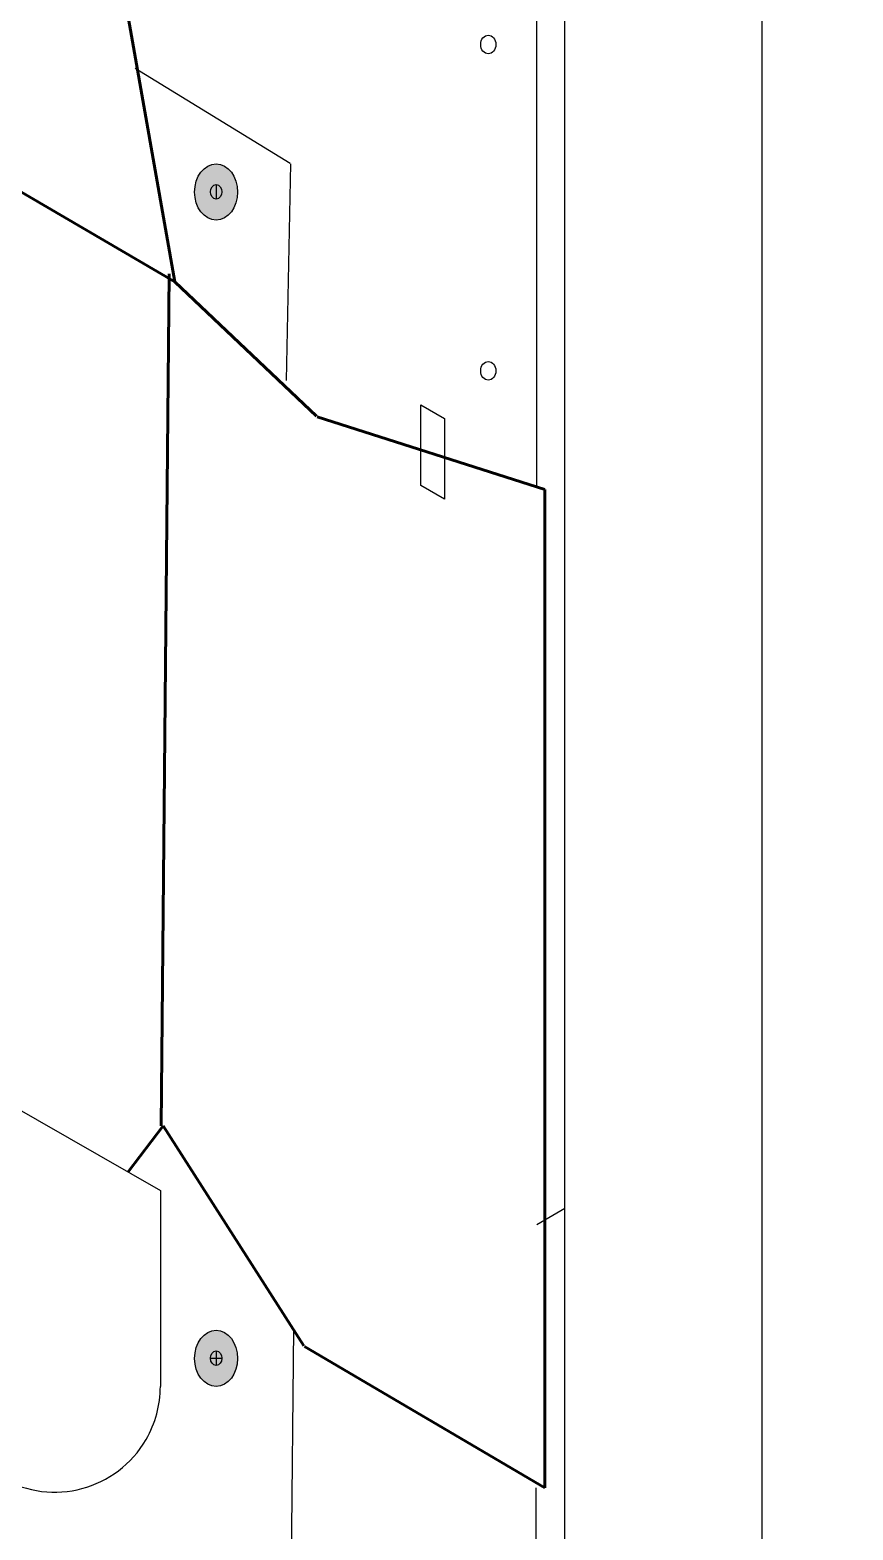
# Model space of a CAD drawing. Extents: x -1337 to 5791, y -3809 to 1769.
# Drawn here: x -581.1 to -440.9, y -2898.5 to -2642.9 of the extents above; entities that cross this region are included whole.
import ezdxf

# ---------------------------------------------------------------- set-up
doc = ezdxf.new("R2010")
doc.units = 0
doc.header["$MEASUREMENT"] = 0
for name, color, linetype, lineweight in [('G-ANNO-TTLB', 7, 'Continuous', 0), ('TYVEK', 7, 'Continuous', 0), ('WALL SCRATCH', 7, 'Continuous', 0)]:
    doc.layers.add(name, color=color, linetype=linetype, lineweight=lineweight)

# ---------------------------------------------------------------- blocks, each defined once
blk = doc.blocks.new('Block_204')
at = {"layer": 'WALL SCRATCH', "true_color": 0x003b71, "transparency": 33554687}
h = blk.add_hatch(color=156, dxfattribs=at)
h.dxf.hatch_style = 2
edge = h.paths.add_edge_path()
edge.add_ellipse((-549.43, -2670.53), major_axis=(0, 4.78), ratio=0.766948, start_angle=0, end_angle=360)
at = {"layer": 'WALL SCRATCH', "color": 18, "lineweight": 25, "true_color": 0x080808}
blk.add_line((-549.43, -2669.27), (-549.43, -2671.74), dxfattribs=at)
at = {"layer": 'WALL SCRATCH', "color": 18, "lineweight": 25, "true_color": 0x000000}
blk.add_ellipse((-549.43, -2670.53), major_axis=(0, 4.78), ratio=0.766948, dxfattribs=at)
at = {"layer": 'WALL SCRATCH', "color": 18, "lineweight": 25, "true_color": 0x080808}
blk.add_ellipse((-549.43, -2670.5), major_axis=(0, 1.23), ratio=0.788846, dxfattribs=at)
blk = doc.blocks.new('Block_205')
at = {"layer": 'WALL SCRATCH', "true_color": 0x003b71, "transparency": 33554687}
h = blk.add_hatch(color=156, dxfattribs=at)
h.dxf.hatch_style = 2
edge = h.paths.add_edge_path()
edge.add_ellipse((-549.43, -2869.27), major_axis=(0, 4.78), ratio=0.766948, start_angle=0, end_angle=360)
at = {"layer": 'WALL SCRATCH', "color": 18, "lineweight": 25, "true_color": 0x080808}
for p, q in [((-550.41, -2869.24), (-548.46, -2869.24)), ((-549.43, -2868.01), (-549.43, -2870.47))]:
    blk.add_line(p, q, dxfattribs=at)
at = {"layer": 'WALL SCRATCH', "color": 8, "lineweight": 25, "true_color": 0x808080}
blk.add_lwpolyline([(-549.95, -2874.38)], dxfattribs=at)
at = {"layer": 'WALL SCRATCH', "color": 18, "lineweight": 25, "true_color": 0x000000}
blk.add_ellipse((-549.43, -2869.27), major_axis=(0, 4.78), ratio=0.766948, dxfattribs=at)
at = {"layer": 'WALL SCRATCH', "color": 18, "lineweight": 25, "true_color": 0x080808}
blk.add_ellipse((-549.43, -2869.24), major_axis=(0, 1.23), ratio=0.788846, dxfattribs=at)
blk = doc.blocks.new('Block_203')
at = {"layer": 'WALL SCRATCH'}
for name in ['Block_204', 'Block_205']:
    blk.add_blockref(name, (0, 0), dxfattribs=at)
blk = doc.blocks.new('Block_199')
at = {"layer": 'WALL SCRATCH'}
blk.add_blockref('Block_203', (0, 0), dxfattribs=at)

msp = doc.modelspace()

# ---------------------------------------------------------------- hatches: boundary and pattern name
at = {"layer": 'G-ANNO-TTLB', "true_color": 0xff00ff, "transparency": 33554687}
h = msp.add_hatch(color=6, dxfattribs=at)
edge = h.paths.add_edge_path()
edge.add_spline(control_points=[(1773.02, -3692.6), (1773.02, -3692.6), (-1156.5, -3692.6), (-1156.5, -3692.6), (-1156.5, -3692.6), (-1156.5, -1235.6), (-1156.5, -1235.6), (-1156.5, -1235.6), (1773.02, -1235.6), (1773.02, -1235.6), (1773.02, -1235.6), (1773.02, -3692.6), (1773.02, -3692.6)], knot_values=[0, 0, 0, 0, 1, 1, 1, 2, 2, 2, 3, 3, 3, 4, 4, 4, 4], degree=3, periodic=0)
edge = h.paths.add_edge_path()
edge.add_spline(control_points=[(-1147.5, -1244.6), (-1147.5, -1244.6), (-1147.5, -3683.6), (-1147.5, -3683.6), (-1147.5, -3683.6), (1764.02, -3683.6), (1764.02, -3683.6), (1764.02, -3683.6), (1764.02, -1244.6), (1764.02, -1244.6), (1764.02, -1244.6), (-1147.5, -1244.6), (-1147.5, -1244.6)], knot_values=[0, 0, 0, 0, 1, 1, 1, 2, 2, 2, 3, 3, 3, 4, 4, 4, 4], degree=3, periodic=0)
edge.add_line((-1147.5, -1244.6), (-1147.5, -1244.6))

# ---------------------------------------------------------------- linework, layer by layer
at = {"layer": 'G-ANNO-TTLB'}
for points in [[(1773.02, -3692.6), (1773.02, -3692.6), (-1156.5, -3692.6), (-1156.5, -3692.6), (-1156.5, -3692.6), (-1156.5, -1235.6), (-1156.5, -1235.6), (-1156.5, -1235.6), (1773.02, -1235.6), (1773.02, -1235.6), (1773.02, -1235.6), (1773.02, -3692.6), (1773.02, -3692.6)], [(-1147.5, -1244.6), (-1147.5, -1244.6), (-1147.5, -3683.6), (-1147.5, -3683.6), (-1147.5, -3683.6), (1764.02, -3683.6), (1764.02, -3683.6), (1764.02, -3683.6), (1764.02, -1244.6), (1764.02, -1244.6), (1764.02, -1244.6), (-1147.5, -1244.6), (-1147.5, -1244.6)]]:
    msp.add_open_spline(points, degree=3, knots=[0, 0, 0, 0, 1, 1, 1, 2, 2, 2, 3, 3, 3, 4, 4, 4, 4], dxfattribs=at)
at = {"layer": 'TYVEK', "color": 18, "lineweight": 60, "true_color": 0x000000}
for p, q in [((-556.45, -2685.84), (-691.3, -2607.09)), ((-556.45, -2685.84), (-566.27, -2630.31)), ((-558.78, -2829.67), (-557.42, -2684.5)), ((-532.34, -2708.73), (-556.45, -2685.84)), ((-532.21, -2708.81), (-493.45, -2721.23)), ((-493.45, -2891.35), (-493.45, -2721.23)), ((-564.42, -2837.5), (-558.47, -2829.67)), ((-534.49, -2867.15), (-558.47, -2829.67)), ((-534.36, -2867.23), (-493.45, -2891.35))]:
    msp.add_line(p, q, dxfattribs=at)
at = {"layer": 'TYVEK', "color": 4, "lineweight": 25, "true_color": 0x00ffff}
for p, q in [((-584.99, -2825.72), (-558.88, -2840.67)), ((-558.93, -2840.64), (-558.93, -2874.06))]:
    msp.add_line(p, q, dxfattribs=at)
at = {"layer": 'TYVEK', "color": 2, "lineweight": 25, "true_color": 0xffff00}
msp.add_lwpolyline([(-514.58, -2720.56), (-514.58, -2706.8), (-510.54, -2709.12), (-510.54, -2722.88)], close=True, dxfattribs=at)
at = {"layer": 'TYVEK', "color": 4, "lineweight": 25, "true_color": 0x00ffff}
msp.add_open_spline([(-585.94, -2889.65), (-577.34, -2894.62), (-566.33, -2891.68), (-561.35, -2883.08), (-559.77, -2880.34), (-558.93, -2877.23), (-558.93, -2874.06)], degree=3, knots=[0, 0, 0, 0, 1, 1, 1, 2, 2, 2, 2], dxfattribs=at)
at = {"layer": 'WALL SCRATCH', "color": 33, "lineweight": 25, "true_color": 0xcc9966}
msp.add_line((-456.38, -3036.36), (-456.38, -2612), dxfattribs=at)
at = {"layer": 'WALL SCRATCH', "color": 2, "lineweight": 25, "true_color": 0xffff00}
for p, q in [((-489.99, -3055.93), (-489.99, -2631.57)), ((-494.8, -2720.78), (-494.8, -2634.24)), ((-489.99, -2843.75), (-494.8, -2846.53)), ((-494.94, -2891.3), (-494.94, -3058.46))]:
    msp.add_line(p, q, dxfattribs=at)
at = {"layer": 'WALL SCRATCH', "color": 18, "lineweight": 25, "true_color": 0x000000}
for p, q in [((-536.79, -2665.67), (-563.21, -2649.49)), ((-536.75, -2665.75), (-537.51, -2702.67)), ((-536.23, -2864.24), (-536.99, -2941.71))]:
    msp.add_line(p, q, dxfattribs=at)
at = {"layer": 'WALL SCRATCH', "color": 252, "lineweight": 25, "true_color": 0x848484}
for centre in [(-503.06, -2645.4), (-503.06, -2701)]:
    msp.add_ellipse(centre, major_axis=(0, 1.59), ratio=0.812499, dxfattribs=at)

# ---------------------------------------------------------------- block references
at = {"layer": 'WALL SCRATCH'}
msp.add_blockref('Block_199', (0, 0), dxfattribs=at)

doc.saveas('drawing.dxf')
